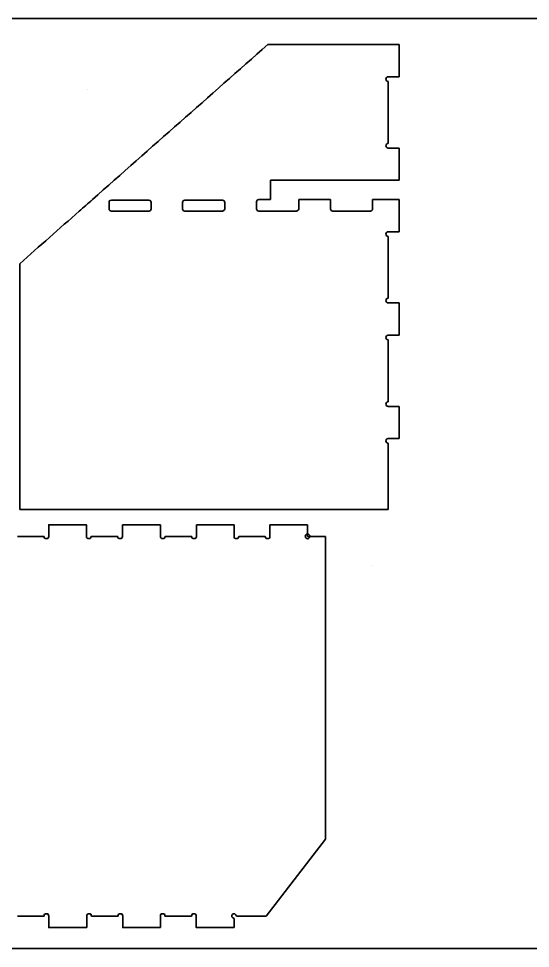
# Model space of a CAD drawing. Header units: inches. Extents: x 0 to 960, y 91 to 552.
# Drawn here: x 225.9 to 480, y 90.9 to 552.1 of the extents above; entities that cross this region are included whole.
import ezdxf

# ---------------------------------------------------------------- set-up
doc = ezdxf.new("R2010")
doc.units = ezdxf.units.IN
doc.header["$MEASUREMENT"] = 0
doc.layers.add('Default', color=7, linetype='Continuous')
doc.layers.add('Make2D$visible$lines', color=7, linetype='Continuous')

# ---------------------------------------------------------------- blocks, each defined once
blk = doc.blocks.new('block 2')
at = {"layer": 'Make2D$visible$lines', "color": 7, "lineweight": 35, "true_color": 0xffffff}
blk.add_open_spline([(380.78, 462.33), (375.5, 462.33), (370.23, 462.33), (364.95, 462.33)], degree=3, dxfattribs=at)
blk = doc.blocks.new('block 3')
at = {"layer": 'Make2D$visible$lines', "color": 7, "lineweight": 35, "true_color": 0xffffff}
blk.add_lwpolyline([(364.95, 462.33), (364.95, 457.72)], dxfattribs=at)
blk = doc.blocks.new('block 4')
at = {"layer": 'Make2D$visible$lines', "color": 7, "lineweight": 35, "true_color": 0xffffff}
blk.add_open_spline([(363.8, 456.57), (364.44, 456.57), (364.95, 457.08), (364.95, 457.72)], degree=3, dxfattribs=at)
blk = doc.blocks.new('block 5')
at = {"layer": 'Make2D$visible$lines', "color": 7, "lineweight": 35, "true_color": 0xffffff}
blk.add_lwpolyline([(363.8, 456.57), (345.2, 456.57)], dxfattribs=at)
blk = doc.blocks.new('block 6')
at = {"layer": 'Make2D$visible$lines', "color": 7, "lineweight": 35, "true_color": 0xffffff}
blk.add_open_spline([(344.05, 457.72), (344.05, 457.08), (344.56, 456.57), (345.2, 456.57)], degree=3, dxfattribs=at)
blk = doc.blocks.new('block 7')
at = {"layer": 'Make2D$visible$lines', "color": 7, "lineweight": 35, "true_color": 0xffffff}
blk.add_lwpolyline([(344.05, 457.72), (344.05, 461.18)], dxfattribs=at)
blk = doc.blocks.new('block 8')
at = {"layer": 'Make2D$visible$lines', "color": 7, "lineweight": 35, "true_color": 0xffffff}
blk.add_open_spline([(345.2, 462.33), (344.56, 462.33), (344.05, 461.82), (344.05, 461.18)], degree=3, dxfattribs=at)
blk = doc.blocks.new('block 9')
at = {"layer": 'Make2D$visible$lines', "color": 7, "lineweight": 35, "true_color": 0xffffff}
blk.add_lwpolyline([(345.2, 462.33), (351.02, 462.33)], dxfattribs=at)
blk = doc.blocks.new('block 10')
at = {"layer": 'Make2D$visible$lines', "color": 7, "lineweight": 35, "true_color": 0xffffff}
blk.add_open_spline([(351.02, 462.33), (351.02, 465.54), (351.02, 468.74), (351.02, 471.94)], degree=3, dxfattribs=at)
blk = doc.blocks.new('block 11')
at = {"layer": 'Make2D$visible$lines', "color": 7, "lineweight": 35, "true_color": 0xffffff}
blk.add_open_spline([(351.02, 471.94), (372.27, 471.94), (393.52, 471.94), (414.77, 471.94)], degree=3, dxfattribs=at)
blk = doc.blocks.new('block 12')
at = {"layer": 'Make2D$visible$lines', "color": 7, "lineweight": 35, "true_color": 0xffffff}
blk.add_open_spline([(414.77, 471.94), (414.77, 477.26), (414.77, 482.58), (414.77, 487.9)], degree=3, dxfattribs=at)
blk = doc.blocks.new('block 13')
at = {"layer": 'Make2D$visible$lines', "color": 7, "lineweight": 35, "true_color": 0xffffff}
blk.add_open_spline([(414.77, 487.9), (412.98, 487.9), (411.18, 487.9), (409.39, 487.9)], degree=3, dxfattribs=at)
blk = doc.blocks.new('block 14')
at = {"layer": 'Make2D$visible$lines', "color": 7, "lineweight": 35, "true_color": 0xffffff}
blk.add_open_spline([(409.39, 490.21), (408.75, 490.21), (408.24, 489.69), (408.24, 489.06), (408.24, 488.42), (408.75, 487.9), (409.39, 487.9)], degree=3, knots=[0, 0, 0, 0, 1, 1, 1, 2, 2, 2, 2], dxfattribs=at)
blk = doc.blocks.new('block 15')
at = {"layer": 'Make2D$visible$lines', "color": 7, "lineweight": 35, "true_color": 0xffffff}
blk.add_lwpolyline([(409.39, 490.21), (409.39, 520.93)], dxfattribs=at)
blk = doc.blocks.new('block 16')
at = {"layer": 'Make2D$visible$lines', "color": 7, "lineweight": 35, "true_color": 0xffffff}
blk.add_open_spline([(409.39, 523.23), (408.75, 523.23), (408.24, 522.72), (408.24, 522.08), (408.24, 521.44), (408.75, 520.93), (409.39, 520.93)], degree=3, knots=[0, 0, 0, 0, 1, 1, 1, 2, 2, 2, 2], dxfattribs=at)
blk = doc.blocks.new('block 17')
at = {"layer": 'Make2D$visible$lines', "color": 7, "lineweight": 35, "true_color": 0xffffff}
blk.add_open_spline([(409.39, 523.23), (411.18, 523.23), (412.98, 523.23), (414.77, 523.23)], degree=3, dxfattribs=at)
blk = doc.blocks.new('block 18')
at = {"layer": 'Make2D$visible$lines', "color": 7, "lineweight": 35, "true_color": 0xffffff}
blk.add_open_spline([(414.77, 523.23), (414.77, 528.55), (414.77, 533.88), (414.77, 539.2)], degree=3, dxfattribs=at)
blk = doc.blocks.new('block 19')
at = {"layer": 'Make2D$visible$lines', "color": 7, "lineweight": 35, "true_color": 0xffffff}
blk.add_open_spline([(414.77, 539.2), (393.06, 539.2), (371.34, 539.2), (349.63, 539.2)], degree=3, dxfattribs=at)
blk = doc.blocks.new('block 20')
at = {"layer": 'Make2D$visible$lines', "color": 7, "lineweight": 35, "true_color": 0xffffff}
blk.add_open_spline([(349.63, 539.2), (320.59, 513.58), (291.56, 487.95), (262.52, 462.33)], degree=3, dxfattribs=at)
blk = doc.blocks.new('block 21')
at = {"layer": 'Make2D$visible$lines', "color": 7, "lineweight": 35, "true_color": 0xffffff}
blk.add_open_spline([(262.52, 462.33), (260.34, 460.41), (258.16, 458.49), (255.99, 456.57)], degree=3, dxfattribs=at)
blk = doc.blocks.new('block 22')
at = {"layer": 'Make2D$visible$lines', "color": 7, "lineweight": 35, "true_color": 0xffffff}
blk.add_open_spline([(255.99, 456.57), (246.14, 447.88), (236.3, 439.2), (226.46, 430.51)], degree=3, dxfattribs=at)
blk = doc.blocks.new('block 23')
at = {"layer": 'Make2D$visible$lines', "color": 7, "lineweight": 35, "true_color": 0xffffff}
blk.add_open_spline([(226.46, 430.51), (226.46, 389.88), (226.46, 349.24), (226.46, 308.61)], degree=3, dxfattribs=at)
blk = doc.blocks.new('block 24')
at = {"layer": 'Make2D$visible$lines', "color": 7, "lineweight": 35, "true_color": 0xffffff}
blk.add_open_spline([(226.46, 308.61), (287.43, 308.61), (348.41, 308.61), (409.39, 308.61)], degree=3, dxfattribs=at)
blk = doc.blocks.new('block 25')
at = {"layer": 'Make2D$visible$lines', "color": 7, "lineweight": 35, "true_color": 0xffffff}
blk.add_lwpolyline([(409.39, 308.61), (409.39, 341.48)], dxfattribs=at)
blk = doc.blocks.new('block 26')
at = {"layer": 'Make2D$visible$lines', "color": 7, "lineweight": 35, "true_color": 0xffffff}
blk.add_open_spline([(409.39, 343.79), (408.75, 343.79), (408.24, 343.27), (408.24, 342.63), (408.24, 342), (408.75, 341.48), (409.39, 341.48)], degree=3, knots=[0, 0, 0, 0, 1, 1, 1, 2, 2, 2, 2], dxfattribs=at)
blk = doc.blocks.new('block 27')
at = {"layer": 'Make2D$visible$lines', "color": 7, "lineweight": 35, "true_color": 0xffffff}
blk.add_open_spline([(409.39, 343.79), (411.18, 343.79), (412.98, 343.79), (414.77, 343.79)], degree=3, dxfattribs=at)
blk = doc.blocks.new('block 28')
at = {"layer": 'Make2D$visible$lines', "color": 7, "lineweight": 35, "true_color": 0xffffff}
blk.add_open_spline([(414.77, 343.79), (414.77, 349.11), (414.77, 354.43), (414.77, 359.75)], degree=3, dxfattribs=at)
blk = doc.blocks.new('block 29')
at = {"layer": 'Make2D$visible$lines', "color": 7, "lineweight": 35, "true_color": 0xffffff}
blk.add_open_spline([(414.77, 359.75), (412.98, 359.75), (411.18, 359.75), (409.39, 359.75)], degree=3, dxfattribs=at)
blk = doc.blocks.new('block 30')
at = {"layer": 'Make2D$visible$lines', "color": 7, "lineweight": 35, "true_color": 0xffffff}
blk.add_open_spline([(409.39, 362.06), (408.75, 362.06), (408.24, 361.54), (408.24, 360.9), (408.24, 360.27), (408.75, 359.75), (409.39, 359.75)], degree=3, knots=[0, 0, 0, 0, 1, 1, 1, 2, 2, 2, 2], dxfattribs=at)
blk = doc.blocks.new('block 31')
at = {"layer": 'Make2D$visible$lines', "color": 7, "lineweight": 35, "true_color": 0xffffff}
blk.add_lwpolyline([(409.39, 362.06), (409.39, 392.77)], dxfattribs=at)
blk = doc.blocks.new('block 32')
at = {"layer": 'Make2D$visible$lines', "color": 7, "lineweight": 35, "true_color": 0xffffff}
blk.add_open_spline([(409.39, 395.08), (408.75, 395.08), (408.24, 394.56), (408.24, 393.93), (408.24, 393.29), (408.75, 392.77), (409.39, 392.77)], degree=3, knots=[0, 0, 0, 0, 1, 1, 1, 2, 2, 2, 2], dxfattribs=at)
blk = doc.blocks.new('block 33')
at = {"layer": 'Make2D$visible$lines', "color": 7, "lineweight": 35, "true_color": 0xffffff}
blk.add_open_spline([(409.39, 395.08), (411.18, 395.08), (412.98, 395.08), (414.77, 395.08)], degree=3, dxfattribs=at)
blk = doc.blocks.new('block 34')
at = {"layer": 'Make2D$visible$lines', "color": 7, "lineweight": 35, "true_color": 0xffffff}
blk.add_open_spline([(414.77, 395.08), (414.77, 400.4), (414.77, 405.72), (414.77, 411.04)], degree=3, dxfattribs=at)
blk = doc.blocks.new('block 35')
at = {"layer": 'Make2D$visible$lines', "color": 7, "lineweight": 35, "true_color": 0xffffff}
blk.add_open_spline([(414.77, 411.04), (412.98, 411.04), (411.18, 411.04), (409.39, 411.04)], degree=3, dxfattribs=at)
blk = doc.blocks.new('block 36')
at = {"layer": 'Make2D$visible$lines', "color": 7, "lineweight": 35, "true_color": 0xffffff}
blk.add_open_spline([(409.39, 413.35), (408.75, 413.35), (408.24, 412.83), (408.24, 412.2), (408.24, 411.56), (408.75, 411.04), (409.39, 411.04)], degree=3, knots=[0, 0, 0, 0, 1, 1, 1, 2, 2, 2, 2], dxfattribs=at)
blk = doc.blocks.new('block 37')
at = {"layer": 'Make2D$visible$lines', "color": 7, "lineweight": 35, "true_color": 0xffffff}
blk.add_lwpolyline([(409.39, 413.35), (409.39, 444.06)], dxfattribs=at)
blk = doc.blocks.new('block 38')
at = {"layer": 'Make2D$visible$lines', "color": 7, "lineweight": 35, "true_color": 0xffffff}
blk.add_open_spline([(409.39, 446.37), (408.75, 446.37), (408.24, 445.85), (408.24, 445.22), (408.24, 444.58), (408.75, 444.06), (409.39, 444.06)], degree=3, knots=[0, 0, 0, 0, 1, 1, 1, 2, 2, 2, 2], dxfattribs=at)
blk = doc.blocks.new('block 39')
at = {"layer": 'Make2D$visible$lines', "color": 7, "lineweight": 35, "true_color": 0xffffff}
blk.add_open_spline([(409.39, 446.37), (411.18, 446.37), (412.98, 446.37), (414.77, 446.37)], degree=3, dxfattribs=at)
blk = doc.blocks.new('block 40')
at = {"layer": 'Make2D$visible$lines', "color": 7, "lineweight": 35, "true_color": 0xffffff}
blk.add_open_spline([(414.77, 446.37), (414.77, 451.69), (414.77, 457.01), (414.77, 462.33)], degree=3, dxfattribs=at)
blk = doc.blocks.new('block 41')
at = {"layer": 'Make2D$visible$lines', "color": 7, "lineweight": 35, "true_color": 0xffffff}
blk.add_open_spline([(414.77, 462.33), (412.85, 462.33), (410.93, 462.33), (409.01, 462.33)], degree=3, dxfattribs=at)
blk = doc.blocks.new('block 42')
at = {"layer": 'Make2D$visible$lines', "color": 7, "lineweight": 35, "true_color": 0xffffff}
blk.add_open_spline([(409.01, 462.33), (406.56, 462.33), (404.12, 462.33), (401.68, 462.33)], degree=3, dxfattribs=at)
blk = doc.blocks.new('block 43')
at = {"layer": 'Make2D$visible$lines', "color": 7, "lineweight": 35, "true_color": 0xffffff}
blk.add_lwpolyline([(401.68, 462.33), (401.68, 457.72)], dxfattribs=at)
blk = doc.blocks.new('block 44')
at = {"layer": 'Make2D$visible$lines', "color": 7, "lineweight": 35, "true_color": 0xffffff}
blk.add_open_spline([(400.53, 456.57), (401.17, 456.57), (401.68, 457.08), (401.68, 457.72)], degree=3, dxfattribs=at)
blk = doc.blocks.new('block 45')
at = {"layer": 'Make2D$visible$lines', "color": 7, "lineweight": 35, "true_color": 0xffffff}
blk.add_lwpolyline([(400.53, 456.57), (381.93, 456.57)], dxfattribs=at)
blk = doc.blocks.new('block 46')
at = {"layer": 'Make2D$visible$lines', "color": 7, "lineweight": 35, "true_color": 0xffffff}
blk.add_open_spline([(380.78, 457.72), (380.78, 457.08), (381.29, 456.57), (381.93, 456.57)], degree=3, dxfattribs=at)
blk = doc.blocks.new('block 47')
at = {"layer": 'Make2D$visible$lines', "color": 7, "lineweight": 35, "true_color": 0xffffff}
blk.add_lwpolyline([(380.78, 457.72), (380.78, 462.33)], dxfattribs=at)
blk = doc.blocks.new('block 95')
at = {"layer": 'Make2D$visible$lines', "color": 7, "lineweight": 35, "true_color": 0xffffff}
blk.add_open_spline([(960.39, 552.09), (640.13, 552.09), (319.87, 552.09), (-0.39, 552.09)], degree=3, dxfattribs=at)
blk = doc.blocks.new('block 97')
at = {"layer": 'Make2D$visible$lines', "color": 7, "lineweight": 35, "true_color": 0xffffff}
blk.add_open_spline([(-0.39, 90.91), (319.87, 90.91), (640.13, 90.91), (960.39, 90.91)], degree=3, dxfattribs=at)
blk = doc.blocks.new('block 173')
at = {"layer": 'Default', "color": 7, "lineweight": 35, "true_color": 0xffffff}
blk.add_open_spline([(225.35, 106.96), (229.75, 106.96), (234.16, 106.96), (238.56, 106.96), (238.56, 107.73), (238.95, 108.11), (239.71, 108.11), (240.48, 108.11), (240.86, 107.73), (240.87, 106.97)], degree=3, knots=[0, 0, 0, 0, 1, 1, 1, 2, 2, 2, 3, 3, 3, 3], dxfattribs=at)
blk = doc.blocks.new('block 174')
at = {"layer": 'Default', "color": 7, "lineweight": 35, "true_color": 0xffffff}
blk.add_open_spline([(240.87, 106.97), (240.87, 106.97), (240.87, 106.96), (240.87, 106.96)], degree=3, dxfattribs=at)
blk = doc.blocks.new('block 175')
at = {"layer": 'Default', "color": 7, "lineweight": 35, "true_color": 0xffffff}
blk.add_open_spline([(240.87, 106.96), (240.87, 105.04), (240.87, 103.12), (240.87, 101.2), (247.12, 101.2), (253.37, 101.2), (259.62, 101.2)], degree=3, knots=[0, 0, 0, 0, 1, 1, 1, 2, 2, 2, 2], dxfattribs=at)
blk = doc.blocks.new('block 176')
at = {"layer": 'Default', "color": 7, "lineweight": 35, "true_color": 0xffffff}
blk.add_lwpolyline([(259.62, 101.2), (259.78, 101.2)], dxfattribs=at)
blk = doc.blocks.new('block 177')
at = {"layer": 'Default', "color": 7, "lineweight": 35, "true_color": 0xffffff}
blk.add_open_spline([(259.78, 101.2), (259.78, 103.12), (259.78, 105.04), (259.78, 106.96), (259.78, 107.73), (260.16, 108.11), (260.93, 108.11), (261.7, 108.11), (262.08, 107.73), (262.08, 106.96)], degree=3, knots=[0, 0, 0, 0, 1, 1, 1, 2, 2, 2, 3, 3, 3, 3], dxfattribs=at)
blk = doc.blocks.new('block 178')
at = {"layer": 'Default', "color": 7, "lineweight": 35, "true_color": 0xffffff}
blk.add_open_spline([(262.08, 106.96), (266.49, 106.96), (270.89, 106.96), (275.29, 106.96), (275.29, 107.73), (275.68, 108.11), (276.45, 108.11), (277.21, 108.11), (277.59, 107.73), (277.6, 106.97)], degree=3, knots=[0, 0, 0, 0, 1, 1, 1, 2, 2, 2, 3, 3, 3, 3], dxfattribs=at)
blk = doc.blocks.new('block 179')
at = {"layer": 'Default', "color": 7, "lineweight": 35, "true_color": 0xffffff}
blk.add_open_spline([(277.6, 106.97), (277.6, 106.97), (277.6, 106.96), (277.6, 106.96)], degree=3, dxfattribs=at)
blk = doc.blocks.new('block 180')
at = {"layer": 'Default', "color": 7, "lineweight": 35, "true_color": 0xffffff}
blk.add_open_spline([(277.6, 106.96), (277.6, 105.04), (277.6, 103.12), (277.6, 101.2), (283.83, 101.2), (290.06, 101.2), (296.29, 101.2)], degree=3, knots=[0, 0, 0, 0, 1, 1, 1, 2, 2, 2, 2], dxfattribs=at)
blk = doc.blocks.new('block 181')
at = {"layer": 'Default', "color": 7, "lineweight": 35, "true_color": 0xffffff}
blk.add_open_spline([(296.29, 101.2), (296.29, 103.12), (296.29, 105.04), (296.29, 106.96), (296.29, 107.73), (296.67, 108.11), (297.44, 108.11), (298.21, 108.11), (298.59, 107.73), (298.59, 106.96), (303, 106.96), (307.4, 106.96), (311.8, 106.96), (311.8, 107.73), (312.19, 108.11), (312.96, 108.11), (313.72, 108.11), (314.1, 107.73), (314.11, 106.97)], degree=3, knots=[0, 0, 0, 0, 1, 1, 1, 2, 2, 2, 3, 3, 3, 4, 4, 4, 5, 5, 5, 6, 6, 6, 6], dxfattribs=at)
blk = doc.blocks.new('block 182')
at = {"layer": 'Default', "color": 7, "lineweight": 35, "true_color": 0xffffff}
blk.add_open_spline([(314.11, 106.97), (314.11, 106.97), (314.11, 106.96), (314.11, 106.96)], degree=3, dxfattribs=at)
blk = doc.blocks.new('block 183')
at = {"layer": 'Default', "color": 7, "lineweight": 35, "true_color": 0xffffff}
blk.add_open_spline([(314.11, 106.96), (314.11, 105.04), (314.11, 103.12), (314.11, 101.2), (320.36, 101.2), (326.61, 101.2), (332.86, 101.2)], degree=3, knots=[0, 0, 0, 0, 1, 1, 1, 2, 2, 2, 2], dxfattribs=at)
blk = doc.blocks.new('block 184')
at = {"layer": 'Default', "color": 7, "lineweight": 35, "true_color": 0xffffff}
blk.add_open_spline([(332.86, 101.2), (332.86, 102.74), (332.86, 104.28), (332.86, 105.82)], degree=3, dxfattribs=at)
blk = doc.blocks.new('block 185')
at = {"layer": 'Default', "color": 7, "lineweight": 35, "true_color": 0xffffff}
blk.add_open_spline([(332.86, 105.82), (332.35, 105.82), (331.99, 106.05), (331.8, 106.53), (331.6, 107), (331.68, 107.42), (332.05, 107.79), (332.41, 108.15), (332.83, 108.23), (333.3, 108.04), (333.78, 107.84), (334.01, 107.48), (334.01, 106.97)], degree=3, knots=[0, 0, 0, 0, 1, 1, 1, 2, 2, 2, 3, 3, 3, 4, 4, 4, 4], dxfattribs=at)
blk = doc.blocks.new('block 186')
at = {"layer": 'Default', "color": 7, "lineweight": 35, "true_color": 0xffffff}
blk.add_lwpolyline([(334.01, 106.97), (342.22, 106.97)], dxfattribs=at)
blk = doc.blocks.new('block 187')
at = {"layer": 'Default', "color": 7, "lineweight": 35, "true_color": 0xffffff}
blk.add_lwpolyline([(342.22, 106.97), (348.76, 106.97)], dxfattribs=at)
blk = doc.blocks.new('block 188')
at = {"layer": 'Default', "color": 7, "lineweight": 35, "true_color": 0xffffff}
blk.add_lwpolyline([(348.76, 106.97), (378.29, 145.02)], dxfattribs=at)
blk = doc.blocks.new('block 189')
at = {"layer": 'Default', "color": 7, "lineweight": 35, "true_color": 0xffffff}
blk.add_lwpolyline([(378.29, 145.02), (378.29, 153.47)], dxfattribs=at)
blk = doc.blocks.new('block 190')
at = {"layer": 'Default', "color": 7, "lineweight": 35, "true_color": 0xffffff}
blk.add_lwpolyline([(378.29, 153.47), (378.29, 295.28)], dxfattribs=at)
blk = doc.blocks.new('block 191')
at = {"layer": 'Default', "color": 7, "lineweight": 35, "true_color": 0xffffff}
blk.add_lwpolyline([(378.29, 295.28), (369.37, 295.28)], dxfattribs=at)
blk = doc.blocks.new('block 192')
at = {"layer": 'Default', "color": 7, "lineweight": 35, "true_color": 0xffffff}
blk.add_lwpolyline([(369.37, 295.28), (369.37, 301.06)], dxfattribs=at)
blk = doc.blocks.new('block 193')
at = {"layer": 'Default', "color": 7, "lineweight": 35, "true_color": 0xffffff}
blk.add_open_spline([(369.37, 301.06), (363.14, 301.06), (356.91, 301.06), (350.68, 301.06)], degree=3, dxfattribs=at)
blk = doc.blocks.new('block 194')
at = {"layer": 'Default', "color": 7, "lineweight": 35, "true_color": 0xffffff}
blk.add_open_spline([(350.68, 301.06), (350.68, 299.14), (350.68, 297.22), (350.68, 295.29)], degree=3, dxfattribs=at)
blk = doc.blocks.new('block 195')
at = {"layer": 'Default', "color": 7, "lineweight": 35, "true_color": 0xffffff}
blk.add_open_spline([(350.68, 295.29), (350.68, 294.53), (350.3, 294.14), (349.53, 294.14), (348.76, 294.14), (348.38, 294.53), (348.38, 295.29)], degree=3, knots=[0, 0, 0, 0, 1, 1, 1, 2, 2, 2, 2], dxfattribs=at)
blk = doc.blocks.new('block 196')
at = {"layer": 'Default', "color": 7, "lineweight": 35, "true_color": 0xffffff}
blk.add_open_spline([(348.38, 295.29), (343.97, 295.29), (339.57, 295.29), (335.17, 295.29)], degree=3, dxfattribs=at)
blk = doc.blocks.new('block 197')
at = {"layer": 'Default', "color": 7, "lineweight": 35, "true_color": 0xffffff}
blk.add_open_spline([(335.17, 295.29), (335.17, 294.53), (334.78, 294.14), (334.01, 294.14), (333.25, 294.14), (332.87, 294.52), (332.86, 295.28)], degree=3, knots=[0, 0, 0, 0, 1, 1, 1, 2, 2, 2, 2], dxfattribs=at)
blk = doc.blocks.new('block 198')
at = {"layer": 'Default', "color": 7, "lineweight": 35, "true_color": 0xffffff}
blk.add_open_spline([(332.86, 295.28), (332.86, 295.29), (332.86, 295.29), (332.86, 295.29)], degree=3, dxfattribs=at)
blk = doc.blocks.new('block 199')
at = {"layer": 'Default', "color": 7, "lineweight": 35, "true_color": 0xffffff}
blk.add_open_spline([(332.86, 295.29), (332.86, 297.22), (332.86, 299.14), (332.86, 301.06)], degree=3, dxfattribs=at)
blk = doc.blocks.new('block 200')
at = {"layer": 'Default', "color": 7, "lineweight": 35, "true_color": 0xffffff}
blk.add_open_spline([(332.86, 301.06), (326.63, 301.06), (320.4, 301.06), (314.17, 301.06)], degree=3, dxfattribs=at)
blk = doc.blocks.new('block 201')
at = {"layer": 'Default', "color": 7, "lineweight": 35, "true_color": 0xffffff}
blk.add_open_spline([(314.17, 301.06), (314.17, 299.14), (314.17, 297.22), (314.17, 295.29)], degree=3, dxfattribs=at)
blk = doc.blocks.new('block 202')
at = {"layer": 'Default', "color": 7, "lineweight": 35, "true_color": 0xffffff}
blk.add_open_spline([(314.17, 295.29), (314.17, 294.53), (313.79, 294.14), (313.02, 294.14), (312.25, 294.14), (311.87, 294.53), (311.87, 295.29)], degree=3, knots=[0, 0, 0, 0, 1, 1, 1, 2, 2, 2, 2], dxfattribs=at)
blk = doc.blocks.new('block 203')
at = {"layer": 'Default', "color": 7, "lineweight": 35, "true_color": 0xffffff}
blk.add_open_spline([(311.87, 295.29), (307.46, 295.29), (303.06, 295.29), (298.65, 295.29)], degree=3, dxfattribs=at)
blk = doc.blocks.new('block 204')
at = {"layer": 'Default', "color": 7, "lineweight": 35, "true_color": 0xffffff}
blk.add_open_spline([(298.65, 295.29), (298.65, 294.53), (298.27, 294.14), (297.5, 294.14), (296.74, 294.14), (296.35, 294.52), (296.35, 295.28)], degree=3, knots=[0, 0, 0, 0, 1, 1, 1, 2, 2, 2, 2], dxfattribs=at)
blk = doc.blocks.new('block 205')
at = {"layer": 'Default', "color": 7, "lineweight": 35, "true_color": 0xffffff}
blk.add_open_spline([(296.35, 295.28), (296.35, 295.29), (296.35, 295.29), (296.35, 295.29)], degree=3, dxfattribs=at)
blk = doc.blocks.new('block 206')
at = {"layer": 'Default', "color": 7, "lineweight": 35, "true_color": 0xffffff}
blk.add_open_spline([(296.35, 295.29), (296.35, 297.22), (296.35, 299.14), (296.35, 301.06)], degree=3, dxfattribs=at)
blk = doc.blocks.new('block 207')
at = {"layer": 'Default', "color": 7, "lineweight": 35, "true_color": 0xffffff}
blk.add_lwpolyline([(296.35, 301.06), (277.44, 301.06)], dxfattribs=at)
blk = doc.blocks.new('block 208')
at = {"layer": 'Default', "color": 7, "lineweight": 35, "true_color": 0xffffff}
blk.add_open_spline([(277.44, 301.06), (277.44, 299.14), (277.44, 297.22), (277.44, 295.29)], degree=3, dxfattribs=at)
blk = doc.blocks.new('block 209')
at = {"layer": 'Default', "color": 7, "lineweight": 35, "true_color": 0xffffff}
blk.add_open_spline([(277.44, 295.29), (277.44, 294.53), (277.06, 294.14), (276.29, 294.14), (275.52, 294.14), (275.13, 294.53), (275.13, 295.29)], degree=3, knots=[0, 0, 0, 0, 1, 1, 1, 2, 2, 2, 2], dxfattribs=at)
blk = doc.blocks.new('block 210')
at = {"layer": 'Default', "color": 7, "lineweight": 35, "true_color": 0xffffff}
blk.add_open_spline([(275.13, 295.29), (270.73, 295.29), (266.33, 295.29), (261.92, 295.29)], degree=3, dxfattribs=at)
blk = doc.blocks.new('block 211')
at = {"layer": 'Default', "color": 7, "lineweight": 35, "true_color": 0xffffff}
blk.add_open_spline([(261.92, 295.29), (261.92, 294.53), (261.54, 294.14), (260.77, 294.14), (260.01, 294.14), (259.62, 294.52), (259.62, 295.28)], degree=3, knots=[0, 0, 0, 0, 1, 1, 1, 2, 2, 2, 2], dxfattribs=at)
blk = doc.blocks.new('block 212')
at = {"layer": 'Default', "color": 7, "lineweight": 35, "true_color": 0xffffff}
blk.add_open_spline([(259.62, 295.28), (259.62, 295.29), (259.62, 295.29), (259.62, 295.29)], degree=3, dxfattribs=at)
blk = doc.blocks.new('block 213')
at = {"layer": 'Default', "color": 7, "lineweight": 35, "true_color": 0xffffff}
blk.add_open_spline([(259.62, 295.29), (259.62, 297.22), (259.62, 299.14), (259.62, 301.06), (253.37, 301.06), (247.12, 301.06), (240.87, 301.06), (240.87, 299.14), (240.87, 297.22), (240.87, 295.29)], degree=3, knots=[0, 0, 0, 0, 1, 1, 1, 2, 2, 2, 3, 3, 3, 3], dxfattribs=at)
blk = doc.blocks.new('block 214')
at = {"layer": 'Default', "color": 7, "lineweight": 35, "true_color": 0xffffff}
blk.add_open_spline([(240.87, 295.29), (240.87, 294.53), (240.48, 294.14), (239.71, 294.14), (238.95, 294.14), (238.56, 294.53), (238.56, 295.29)], degree=3, knots=[0, 0, 0, 0, 1, 1, 1, 2, 2, 2, 2], dxfattribs=at)
blk = doc.blocks.new('block 215')
at = {"layer": 'Default', "color": 7, "lineweight": 35, "true_color": 0xffffff}
blk.add_open_spline([(238.56, 295.29), (234.16, 295.29), (229.75, 295.29), (225.35, 295.29)], degree=3, dxfattribs=at)
blk = doc.blocks.new('block 247')
at = {"layer": 'Default', "color": 7, "lineweight": 35, "true_color": 0xffffff}
blk.add_open_spline([(370.53, 295.28), (370.53, 295.92), (370.01, 296.44), (369.37, 296.44), (368.74, 296.44), (368.22, 295.92), (368.22, 295.28), (368.22, 294.65), (368.74, 294.13), (369.37, 294.13), (370.01, 294.13), (370.53, 294.65), (370.53, 295.28), (370.53, 295.28), (370.53, 295.28), (370.53, 295.28)], degree=3, knots=[0, 0, 0, 0, 1, 1, 1, 2, 2, 2, 3, 3, 3, 4, 4, 4, 5, 5, 5, 5], dxfattribs=at)
blk = doc.blocks.new('block 251')
at = {"layer": 'Default', "color": 7, "lineweight": 35, "true_color": 0xffffff}
blk.add_lwpolyline([(260.09, 517.13), (260.09, 517.13)], dxfattribs=at)
blk = doc.blocks.new('block 253')
at = {"layer": 'Default', "color": 7, "lineweight": 35, "true_color": 0xffffff}
blk.add_lwpolyline([(401.5, 280.92), (401.5, 280.92)], dxfattribs=at)
blk = doc.blocks.new('block 254')
at = {"color": 7, "lineweight": 35, "true_color": 0xffffff}
blk.add_lwpolyline([(328.22, 457.72), (328.22, 460.92)], dxfattribs=at)
blk = doc.blocks.new('block 255')
at = {"color": 7, "lineweight": 35, "true_color": 0xffffff}
blk.add_open_spline([(328.22, 460.92), (328.22, 461.63), (327.84, 461.98), (327.07, 461.98)], degree=3, dxfattribs=at)
blk = doc.blocks.new('block 256')
at = {"color": 7, "lineweight": 35, "true_color": 0xffffff}
blk.add_lwpolyline([(327.07, 461.98), (308.47, 461.98)], dxfattribs=at)
blk = doc.blocks.new('block 257')
at = {"color": 7, "lineweight": 35, "true_color": 0xffffff}
blk.add_open_spline([(308.47, 461.98), (307.7, 461.98), (307.32, 461.63), (307.32, 460.92)], degree=3, dxfattribs=at)
blk = doc.blocks.new('block 258')
at = {"color": 7, "lineweight": 35, "true_color": 0xffffff}
blk.add_lwpolyline([(307.32, 460.92), (307.32, 457.72)], dxfattribs=at)
blk = doc.blocks.new('block 259')
at = {"color": 7, "lineweight": 35, "true_color": 0xffffff}
blk.add_open_spline([(307.32, 457.72), (307.32, 457.08), (307.83, 456.57), (308.47, 456.57)], degree=3, dxfattribs=at)
blk = doc.blocks.new('block 260')
at = {"color": 7, "lineweight": 35, "true_color": 0xffffff}
blk.add_lwpolyline([(308.47, 456.57), (327.07, 456.57)], dxfattribs=at)
blk = doc.blocks.new('block 261')
at = {"color": 7, "lineweight": 35, "true_color": 0xffffff}
blk.add_open_spline([(327.07, 456.57), (327.7, 456.57), (328.22, 457.08), (328.22, 457.72)], degree=3, dxfattribs=at)
blk = doc.blocks.new('block 270')
at = {"color": 7, "lineweight": 35, "true_color": 0xffffff}
blk.add_lwpolyline([(291.71, 457.72), (291.71, 460.92)], dxfattribs=at)
blk = doc.blocks.new('block 271')
at = {"color": 7, "lineweight": 35, "true_color": 0xffffff}
blk.add_open_spline([(291.71, 460.92), (291.71, 461.63), (291.32, 461.98), (290.56, 461.98)], degree=3, dxfattribs=at)
blk = doc.blocks.new('block 272')
at = {"color": 7, "lineweight": 35, "true_color": 0xffffff}
blk.add_lwpolyline([(290.56, 461.98), (271.96, 461.98)], dxfattribs=at)
blk = doc.blocks.new('block 273')
at = {"color": 7, "lineweight": 35, "true_color": 0xffffff}
blk.add_open_spline([(271.96, 461.98), (271.19, 461.98), (270.8, 461.63), (270.8, 460.92)], degree=3, dxfattribs=at)
blk = doc.blocks.new('block 274')
at = {"color": 7, "lineweight": 35, "true_color": 0xffffff}
blk.add_lwpolyline([(270.8, 460.92), (270.8, 457.72)], dxfattribs=at)
blk = doc.blocks.new('block 275')
at = {"color": 7, "lineweight": 35, "true_color": 0xffffff}
blk.add_open_spline([(270.8, 457.72), (270.8, 457.08), (271.32, 456.57), (271.96, 456.57)], degree=3, dxfattribs=at)
blk = doc.blocks.new('block 276')
at = {"color": 7, "lineweight": 35, "true_color": 0xffffff}
blk.add_lwpolyline([(271.96, 456.57), (290.56, 456.57)], dxfattribs=at)
blk = doc.blocks.new('block 277')
at = {"color": 7, "lineweight": 35, "true_color": 0xffffff}
blk.add_open_spline([(290.56, 456.57), (291.19, 456.57), (291.71, 457.08), (291.71, 457.72)], degree=3, dxfattribs=at)

msp = doc.modelspace()

# ---------------------------------------------------------------- block references
for name in ['block 273', 'block 272', 'block 271', 'block 257', 'block 256', 'block 255', 'block 274', 'block 275', 'block 276', 'block 277', 'block 270', 'block 258', 'block 259', 'block 260', 'block 261', 'block 254']:
    msp.add_blockref(name, (0, 0))
at = {"layer": 'Default'}
for name in ['block 251', 'block 213', 'block 207', 'block 208', 'block 206', 'block 200', 'block 201', 'block 199', 'block 193', 'block 194', 'block 192', 'block 215', 'block 214', 'block 211', 'block 212', 'block 210', 'block 209', 'block 204', 'block 205', 'block 203', 'block 202', 'block 197', 'block 198', 'block 196', 'block 195', 'block 247', 'block 191', 'block 190', 'block 253', 'block 189', 'block 188', 'block 173', 'block 174', 'block 175', 'block 177', 'block 178', 'block 179', 'block 180', 'block 181', 'block 182', 'block 183', 'block 185', 'block 186', 'block 187', 'block 184', 'block 176']:
    msp.add_blockref(name, (0, 0), dxfattribs=at)
at = {"layer": 'Make2D$visible$lines'}
for name in ['block 95', 'block 20', 'block 19', 'block 18', 'block 16', 'block 17', 'block 15', 'block 14', 'block 13', 'block 12', 'block 10', 'block 11', 'block 21', 'block 8', 'block 7', 'block 9', 'block 2', 'block 3', 'block 47', 'block 42', 'block 43', 'block 41', 'block 40', 'block 22', 'block 6', 'block 5', 'block 4', 'block 46', 'block 45', 'block 44', 'block 38', 'block 39', 'block 37', 'block 23', 'block 36', 'block 35', 'block 34', 'block 32', 'block 33', 'block 31', 'block 30', 'block 29', 'block 28', 'block 26', 'block 27', 'block 25', 'block 24', 'block 97']:
    msp.add_blockref(name, (0, 0), dxfattribs=at)

doc.saveas('drawing.dxf')
